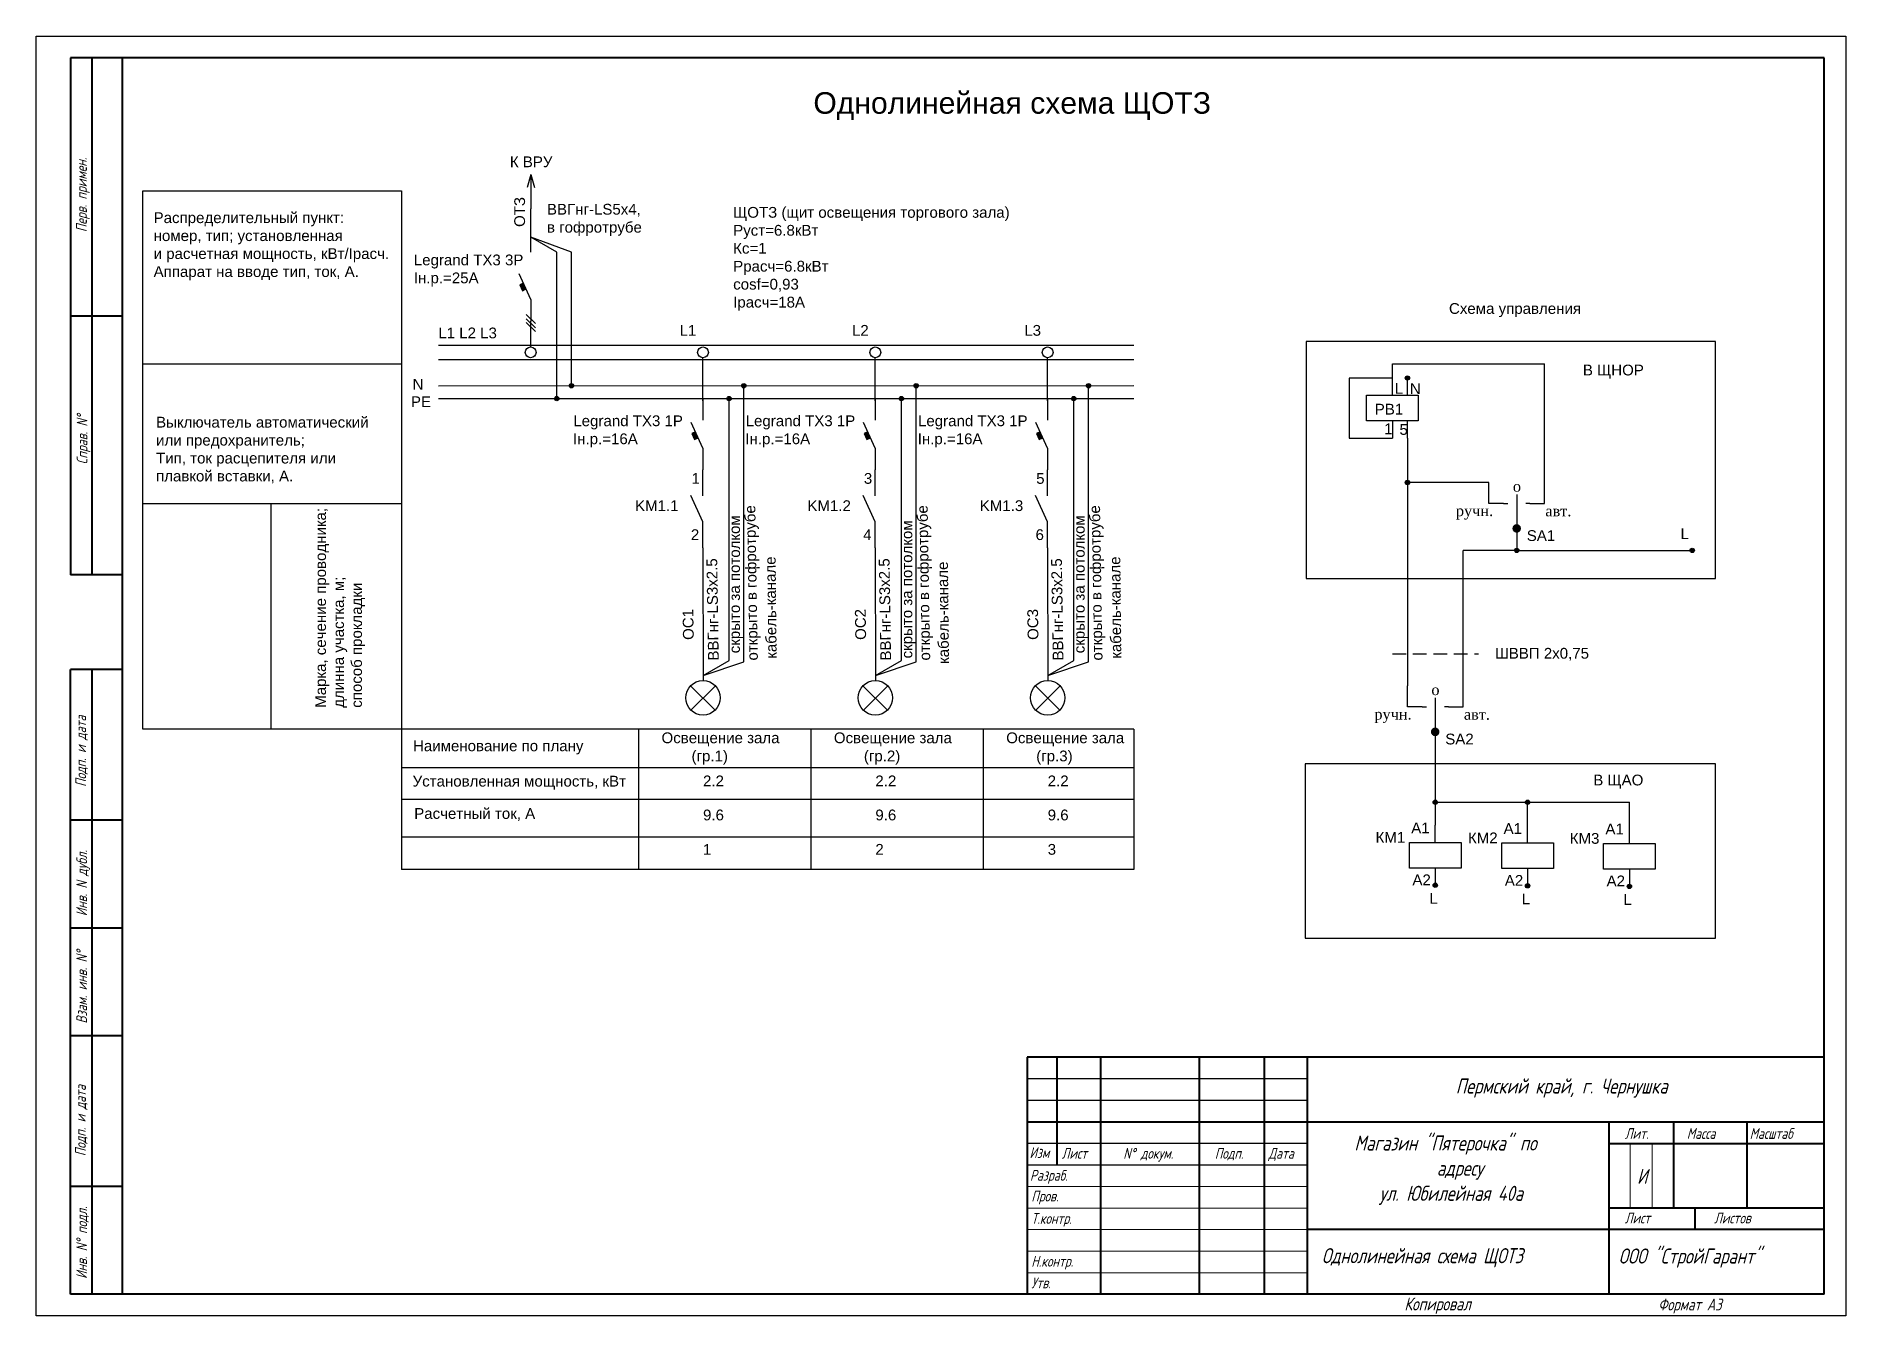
# Model space of a CAD drawing. Header units: millimetres. Extents: x 1535 to 1955, y 1826 to 2123.
import ezdxf
from ezdxf.enums import TextEntityAlignment as Align

# ---------------------------------------------------------------- set-up
doc = ezdxf.new("R2010")
doc.units = ezdxf.units.MM
doc.linetypes.add('невидимая2', pattern=[4.7625, 3.175, -1.5875])
doc.layers.add('KONTUR', color=7, linetype='Continuous')
for name, color, linetype, lineweight in [('Основная', 7, 'Continuous', 40), ('текст', 7, 'Continuous', 30), ('тонкая', 7, 'Continuous', 20)]:
    doc.layers.add(name, color=color, linetype=linetype, lineweight=lineweight)
doc.styles.get("Standard").update_dxf_attribs({"font": 'arial.ttf'})
doc.styles.add('STYLE2', font='times.ttf', dxfattribs={"height": 3})
doc.styles.add('стиль1', font='romans.shx', dxfattribs={"width": 0.75, "oblique": 15, "height": 3.5})

# ---------------------------------------------------------------- blocks, each defined once
blk = doc.blocks.new('*U3')
for p, q in [((-11.38, 1.63), (150, 1.63)), ((-11.38, -1.63), (150, -1.63)), ((-11.38, -7.75), (150, -7.73)), ((-11.38, -10.75), (150, -10.73))]:
    blk.add_line(p, q)
at = {"char_height": 2.5, "attachment_point": 1}
for s, insert in [('N', (-17.4, -6.18)), ('PE', (-17.78, -10.21))]:
    blk.add_mtext_dynamic_manual_height_columns(s, width=0.9388, gutter_width=12.5, heights=[0], dxfattribs=dict(at, insert=insert))
blk = doc.blocks.new('*U11')
h = blk.add_hatch(color=256)
h.dxf.hatch_style = 1
h.paths.add_polyline_path([(9.98, -7.75, 1), (8.98, -7.75, 1)])
h = blk.add_hatch(color=256)
h.dxf.hatch_style = 1
h.paths.add_polyline_path([(6.56, -10.75, 1), (5.56, -10.75, 1)])
h = blk.add_hatch(color=256)
h.dxf.hatch_style = 1
h.paths.add_polyline_path([(-1.74, -18.47), (-2.58, -18.86), (-1.97, -20.2), (-1.12, -19.81)])
for p, q in [((0, -11.25), (0, -1.25)), ((9.49, -71.81), (9.49, -8.25)), ((0, -10.76), (0, -15.76)), ((6.07, -71.5), (6.06, -11.25)), ((0, -22.27), (-2.75, -16.27)), ((0, -22.27), (0, -27.27)), ((0, -33.27), (0, -27.27)), ((0, -39.34), (-2.85, -33.26)), ((0, -45.34), (0, -39.34)), ((0, -45.34), (0.01, -76.19)), ((0.01, -75), (6.07, -71.5)), ((0.01, -75), (9.49, -71.81)), ((-2.86, -77.39), (2.8, -83.05)), ((-2.78, -83.05), (2.88, -77.4))]:
    blk.add_line(p, q)
at = {"linetype": 'Continuous'}
for p, q in [((-1.72, -18.46), (-2.58, -18.86)), ((-2.58, -18.86), (-1.97, -20.2)), ((-1.97, -20.2), (-1.11, -19.81)), ((-1.97, -20.2), (-1.97, -20.2))]:
    blk.add_line(p, q, dxfattribs=at)
for centre, radius in [((0, 0), 1.25), ((9.48, -7.75), 0.5), ((6.06, -10.75), 0.5), ((0.01, -80.19), 4)]:
    blk.add_circle(centre, radius)
for tag, p in [('Подкл', (-5.42, 3.85)), ('Автомат_001', (-30.09, -17.14)), ('Автомат_002', (-30.16, -21.32)), ('KM', (-15.76, -36.84)), ('Обозначение_001', (-9.72, -90.67)), ('Обозначение_002', (-9.45, -94.88)), ('ТокРасч', (0.01, -108.63)), ('Колонка', (0.01, -116.61))]:
    blk.add_attdef(tag, p, '', height=2.5)
for tag, p in [('Длина', (1.19, -43.91)), ('Маркер', (-4.63, -66.77)), ('Марка', (1.18, -71.56)), ('Способ', (10.23, -71.56))]:
    blk.add_attdef(tag, text='', height=2.5, rotation=90.9399).set_placement(p, align=Align.TOP_LEFT)
blk.add_attdef('Мощность', text='', height=2.5).set_placement((0.01, -98.22), align=Align.TOP_LEFT)
blk = doc.blocks.new('*U12')
h = blk.add_hatch(color=256)
h.dxf.hatch_style = 1
h.paths.add_polyline_path([(9.98, -7.75, 1), (8.98, -7.75, 1)])
h = blk.add_hatch(color=256)
h.dxf.hatch_style = 1
h.paths.add_polyline_path([(6.56, -10.75, 1), (5.56, -10.75, 1)])
h = blk.add_hatch(color=256)
h.dxf.hatch_style = 1
h.paths.add_polyline_path([(-1.74, -18.47), (-2.58, -18.86), (-1.97, -20.2), (-1.12, -19.81)])
for p, q in [((0, -11.25), (0, -1.25)), ((9.49, -71.81), (9.49, -8.25)), ((0, -10.76), (0, -15.76)), ((6.07, -71.5), (6.06, -11.25)), ((0, -22.27), (-2.75, -16.27)), ((0, -22.27), (0, -27.27)), ((0, -33.27), (0, -27.27)), ((0, -39.34), (-2.85, -33.26)), ((0, -45.34), (0, -39.34)), ((0, -45.34), (0.01, -76.19)), ((0.01, -75), (6.07, -71.5)), ((0.01, -75), (9.49, -71.81)), ((-2.86, -77.39), (2.8, -83.05)), ((-2.78, -83.05), (2.88, -77.4))]:
    blk.add_line(p, q)
at = {"linetype": 'Continuous'}
for p, q in [((-1.72, -18.46), (-2.58, -18.86)), ((-2.58, -18.86), (-1.97, -20.2)), ((-1.97, -20.2), (-1.11, -19.81)), ((-1.97, -20.2), (-1.97, -20.2))]:
    blk.add_line(p, q, dxfattribs=at)
for centre, radius in [((0, 0), 1.25), ((9.48, -7.75), 0.5), ((6.06, -10.75), 0.5), ((0.01, -80.19), 4)]:
    blk.add_circle(centre, radius)
for tag, p in [('Подкл', (-5.42, 3.85)), ('Автомат_001', (-30.09, -17.14)), ('Автомат_002', (-30.16, -21.32)), ('KM', (-15.76, -36.84)), ('Обозначение_001', (-9.72, -90.67)), ('Обозначение_002', (-9.45, -94.88)), ('ТокРасч', (0.01, -108.63)), ('Колонка', (0.01, -116.61))]:
    blk.add_attdef(tag, p, '', height=2.5)
for tag, p in [('Длина', (1.19, -43.91)), ('Маркер', (-4.63, -66.77)), ('Марка', (1.18, -71.56)), ('Способ', (10.23, -71.56))]:
    blk.add_attdef(tag, text='', height=2.5, rotation=90.9399).set_placement(p, align=Align.TOP_LEFT)
blk.add_attdef('Мощность', text='', height=2.5).set_placement((0.01, -98.22), align=Align.TOP_LEFT)
blk = doc.blocks.new('*U13')
h = blk.add_hatch(color=256)
h.dxf.hatch_style = 1
h.paths.add_polyline_path([(9.98, -7.75, 1), (8.98, -7.75, 1)])
h = blk.add_hatch(color=256)
h.dxf.hatch_style = 1
h.paths.add_polyline_path([(6.56, -10.75, 1), (5.56, -10.75, 1)])
h = blk.add_hatch(color=256)
h.dxf.hatch_style = 1
h.paths.add_polyline_path([(-1.74, -18.47), (-2.58, -18.86), (-1.97, -20.2), (-1.12, -19.81)])
for p, q in [((0, -11.25), (0, -1.25)), ((9.49, -71.81), (9.49, -8.25)), ((0, -10.76), (0, -15.76)), ((6.07, -71.5), (6.06, -11.25)), ((0, -22.27), (-2.75, -16.27)), ((0, -22.27), (0, -27.27)), ((0, -33.27), (0, -27.27)), ((0, -39.34), (-2.85, -33.26)), ((0, -45.34), (0, -39.34)), ((0, -45.34), (0.01, -76.19)), ((0.01, -75), (6.07, -71.5)), ((0.01, -75), (9.49, -71.81)), ((-2.86, -77.39), (2.8, -83.05)), ((-2.78, -83.05), (2.88, -77.4))]:
    blk.add_line(p, q)
at = {"linetype": 'Continuous'}
for p, q in [((-1.72, -18.46), (-2.58, -18.86)), ((-2.58, -18.86), (-1.97, -20.2)), ((-1.97, -20.2), (-1.11, -19.81)), ((-1.97, -20.2), (-1.97, -20.2))]:
    blk.add_line(p, q, dxfattribs=at)
for centre, radius in [((0, 0), 1.25), ((9.48, -7.75), 0.5), ((6.06, -10.75), 0.5), ((0.01, -80.19), 4)]:
    blk.add_circle(centre, radius)
for tag, p in [('Подкл', (-5.42, 3.85)), ('Автомат_001', (-30.09, -17.14)), ('Автомат_002', (-30.16, -21.32)), ('KM', (-15.76, -36.84)), ('Обозначение_001', (-9.72, -90.67)), ('Обозначение_002', (-9.45, -94.88)), ('ТокРасч', (0.01, -108.63)), ('Колонка', (0.01, -116.61))]:
    blk.add_attdef(tag, p, '', height=2.5)
for tag, p in [('Длина', (1.19, -43.91)), ('Маркер', (-4.63, -66.77)), ('Марка', (1.18, -71.56)), ('Способ', (10.23, -71.56))]:
    blk.add_attdef(tag, text='', height=2.5, rotation=90.9399).set_placement(p, align=Align.TOP_LEFT)
blk.add_attdef('Мощность', text='', height=2.5).set_placement((0.01, -98.22), align=Align.TOP_LEFT)
blk = doc.blocks.new('Стрелка')
for q in [(-0.83, 4.98), (0, 0), (0.83, 4.98), (0, 8)]:
    blk.add_line((0, 8), q)
blk = doc.blocks.new('Астр-е реле')
for p, q in [((0, -4), (0, 0)), ((3.51, -4), (3.51, 0)), ((0, -9.96), (0, -13.96)), ((3.51, -13.96), (3.51, -9.96))]:
    blk.add_line(p, q)
blk.add_lwpolyline([(-5.98, -4), (5.98, -4), (5.98, -9.96), (-5.98, -9.96)], close=True)
at = {"char_height": 2.5, "attachment_point": 1}
for s, insert in [('L', (0.56, -1.14)), ('N', (4.07, -1.21)), ('1', (-1.9, -10.55)), ('5', (1.66, -10.69))]:
    blk.add_mtext_dynamic_manual_height_columns(s, width=0.9464, gutter_width=12.5, heights=[0], dxfattribs=dict(at, insert=insert))
blk.add_attdef('РВ', (-4.08, -8.48), '', height=2.5)

msp = doc.modelspace()

# ---------------------------------------------------------------- hatches: boundary and pattern name
h = msp.add_hatch(color=256)
h.dxf.hatch_style = 1
h.paths.add_polyline_path([(1648.31, 2066.05), (1647.47, 2065.66), (1648.08, 2064.31), (1648.93, 2064.7)])
h = msp.add_hatch(color=256)
h.dxf.hatch_style = 1
h.paths.add_polyline_path([(1659.98, 2042.25, 1), (1658.98, 2042.25, 1)])
h = msp.add_hatch(color=256)
h.dxf.hatch_style = 1
h.paths.add_polyline_path([(1854.01, 2044.04, 1), (1853.01, 2044.04, 1)])
h = msp.add_hatch(color=256)
h.dxf.hatch_style = 1
h.paths.add_polyline_path([(1656.56, 2039.25, 1), (1655.56, 2039.25, 1)])
h = msp.add_hatch(color=256)
h.dxf.hatch_style = 1
h.paths.add_polyline_path([(1854.01, 2019.79, 1), (1853.01, 2019.79, 1)])
at = {"ltscale": 0.2}
for points in [[(1877.86, 2009.13, 1), (1879.86, 2009.13, 1)], [(1858.94, 1961.91, 1), (1860.94, 1961.91, 1)]]:
    msp.add_hatch(color=0, dxfattribs=at).paths.add_polyline_path(points)
h = msp.add_hatch(color=256)
h.dxf.hatch_style = 1
h.paths.add_polyline_path([(1879.38, 2004.04, 1), (1878.38, 2004.04, 1)])
h = msp.add_hatch(color=256)
h.dxf.hatch_style = 1
h.paths.add_polyline_path([(1920.09, 2004.04, 1), (1919.09, 2004.04, 1)])
h = msp.add_hatch(color=256)
h.dxf.hatch_style = 1
h.paths.add_polyline_path([(1860.46, 1945.56, 1), (1859.46, 1945.56, 1)])
h = msp.add_hatch(color=256)
h.dxf.hatch_style = 1
h.paths.add_polyline_path([(1881.9, 1945.56, 1), (1880.9, 1945.56, 1)])
h = msp.add_hatch(color=256)
h.dxf.hatch_style = 1
h.paths.add_polyline_path([(1860.46, 1926.3, 1), (1859.46, 1926.3, 1)])
h = msp.add_hatch(color=256)
h.dxf.hatch_style = 1
h.paths.add_polyline_path([(1881.9, 1926.18, 1), (1880.9, 1926.18, 1)])
h = msp.add_hatch(color=256)
h.dxf.hatch_style = 1
h.paths.add_polyline_path([(1905.52, 1926.05, 1), (1904.52, 1926.05, 1)])

# ---------------------------------------------------------------- linework, layer by layer
for p, q in [((1560, 1962.5), (1560, 2087.5)), ((1560, 2087.5), (1620, 2087.5)), ((1620, 2087.5), (1620, 1962.5)), ((1650.05, 2073.27), (1650.05, 2083.27)), ((1656.06, 2073.27), (1650.05, 2076.74)), ((1659.48, 2073.27), (1650.05, 2076.74)), ((1656.06, 2039.25), (1656.06, 2073.27)), ((1659.48, 2042.25), (1659.48, 2073.27)), ((1650.05, 2062.25), (1647.31, 2068.25)), ((1650.05, 2062.25), (1650.05, 2057.25)), ((1648.99, 2058.79), (1651.11, 2056.66)), ((1648.99, 2057.81), (1651.11, 2055.69)), ((1648.99, 2056.92), (1651.11, 2054.8)), ((1650.05, 2051.25), (1650.05, 2057.25)), ((1560, 2047.33), (1620, 2047.33)), ((1850, 2044.04), (1850, 2047.31)), ((1850, 2047.31), (1885.33, 2047.31)), ((1885.33, 2019.28), (1885.33, 2047.31)), ((1850, 2044.04), (1840, 2044.04)), ((1840, 2044.04), (1840, 2030.08)), ((1840, 2030.08), (1850, 2030.08)), ((1853.51, 2030.08), (1853.51, 1972.57)), ((1872.43, 2019.79), (1853.44, 2019.79)), ((1853.44, 2019.79), (1853.51, 2019.79)), ((1872.43, 2015.14), (1872.43, 2019.79)), ((1878.88, 2017.04), (1878.88, 2004.04)), ((1885.33, 2014.93), (1885.33, 2019.28)), ((1559.97, 2014.93), (1619.94, 2014.93)), ((1589.72, 2014.83), (1589.72, 1962.69)), ((1872.43, 2014.93), (1872.43, 2015.14)), ((1875.81, 2014.93), (1872.43, 2014.93)), ((1875.81, 2014.93), (1876.82, 2014.93)), ((1881.94, 2014.93), (1881.01, 2014.93)), ((1881.94, 2014.93), (1885.33, 2014.93)), ((1878.88, 2004.04), (1866.41, 2004.04)), ((1866.41, 1972.06), (1866.41, 2004.04)), ((1878.88, 2004.04), (1890, 2004.04)), ((1890, 2004.04), (1919.59, 2004.04)), ((1853.51, 1967.92), (1853.51, 1972.57)), ((1859.96, 1969.82), (1859.96, 1956.83)), ((1866.41, 1967.71), (1866.41, 1972.06)), ((1853.51, 1967.71), (1853.51, 1967.92)), ((1856.89, 1967.71), (1853.51, 1967.71)), ((1856.89, 1967.71), (1857.91, 1967.71)), ((1863.03, 1967.71), (1862.09, 1967.71)), ((1863.03, 1967.71), (1866.41, 1967.71)), ((1620, 1962.5), (1560, 1962.5)), ((1790, 1962.5), (1620, 1962.5)), ((1620, 1962.5), (1620, 1930)), ((1675, 1962.5), (1675, 1930)), ((1715, 1962.5), (1715, 1930)), ((1755, 1962.5), (1755, 1930)), ((1790, 1962.5), (1790, 1930)), ((1790, 1953.57), (1620, 1953.57)), ((1859.96, 1956.83), (1859.96, 1940.26)), ((1790, 1946.22), (1620, 1946.22)), ((1859.96, 1945.56), (1905.02, 1945.56)), ((1881.4, 1940.13), (1881.4, 1945.56)), ((1905.02, 1940.01), (1905.02, 1945.56)), ((1905.02, 1945.56), (1905.02, 1945.56)), ((1790, 1937.5), (1620, 1937.5)), ((1859.96, 1936.26), (1859.96, 1940.26)), ((1881.4, 1936.13), (1881.4, 1940.13)), ((1905.02, 1936.01), (1905.02, 1940.01)), ((1790, 1930), (1620, 1930)), ((1859.96, 1930.3), (1859.96, 1926.3)), ((1881.4, 1930.18), (1881.4, 1926.18)), ((1905.02, 1930.05), (1905.02, 1926.05)), ((1830.24, 1881.38), (1765.24, 1881.38)), ((1830.24, 1876.38), (1765.24, 1876.38)), ((1830.24, 1866.38), (1765.24, 1866.38)), ((1830.24, 1861.38), (1765.24, 1861.38)), ((1900.24, 1831.38), (1900.24, 1831.38))]:
    msp.add_line(p, q)
at = {"linetype": 'Continuous'}
for p, q in [((1648.33, 2066.06), (1647.47, 2065.66)), ((1647.47, 2065.66), (1648.08, 2064.31)), ((1648.08, 2064.31), (1648.95, 2064.71)), ((1648.08, 2064.31), (1648.08, 2064.31))]:
    msp.add_line(p, q, dxfattribs=at)
at = {"linetype": 'невидимая2'}
msp.add_line((1850, 1980), (1870, 1980), dxfattribs=at)
for points in [[(1830, 1997.5), (1925, 1997.5), (1925, 2052.5), (1830, 2052.5)], [(1829.8, 1914.02), (1925, 1914.02), (1925, 1954.49), (1829.8, 1954.49)], [(1865.94, 1930.3), (1853.98, 1930.3), (1853.98, 1936.26), (1865.94, 1936.26)], [(1887.38, 1930.18), (1875.42, 1930.18), (1875.42, 1936.13), (1887.38, 1936.13)], [(1911, 1930.05), (1899.04, 1930.05), (1899.04, 1936.01), (1911, 1936.01)]]:
    msp.add_lwpolyline(points, close=True)
for centre, radius in [((1650, 2050), 1.25), ((1659.48, 2042.25), 0.5), ((1853.51, 2044.04), 0.5), ((1656.06, 2039.25), 0.5), ((1853.51, 2019.79), 0.5), ((1878.88, 2004.04), 0.5), ((1919.59, 2004.04), 0.5), ((1859.96, 1945.56), 0.5), ((1881.4, 1945.56), 0.5), ((1859.96, 1926.3), 0.5), ((1881.4, 1926.18), 0.5), ((1905.02, 1926.05), 0.5)]:
    msp.add_circle(centre, radius)
at = {"layer": 'KONTUR'}
for p, q in [((1535.24, 1826.38), (1535.24, 2123.38)), ((1535.24, 2123.38), (1955.24, 2123.38)), ((1955.24, 2123.38), (1955.24, 1826.38)), ((1955.24, 1826.38), (1535.24, 1826.38))]:
    msp.add_line(p, q, dxfattribs=at)
at = {"layer": 'Основная'}
for p, q in [((1543.24, 2118.38), (1543.24, 1998.38)), ((1950.24, 2118.38), (1543.24, 2118.38)), ((1548.24, 1998.38), (1548.24, 2118.38)), ((1555.24, 1871.38), (1555.24, 2118.38)), ((1950.24, 1831.38), (1950.24, 2118.38)), ((1555.24, 2058.38), (1543.24, 2058.38)), ((1555.24, 1998.38), (1543.24, 1998.38)), ((1543.24, 1831.38), (1543.24, 1976.38)), ((1555.24, 1976.38), (1543.24, 1976.38)), ((1548.24, 1831.38), (1548.24, 1976.38)), ((1555.24, 1941.38), (1543.24, 1941.38)), ((1555.24, 1916.38), (1543.24, 1916.38)), ((1555.24, 1891.38), (1543.24, 1891.38)), ((1765.24, 1886.38), (1765.24, 1831.38)), ((1950.24, 1886.38), (1765.24, 1886.38)), ((1772.24, 1861.38), (1772.24, 1886.38)), ((1782.24, 1886.38), (1782.24, 1831.38)), ((1805.24, 1831.38), (1805.24, 1886.38)), ((1820.24, 1886.38), (1820.24, 1831.38)), ((1830.24, 1886.38), (1830.24, 1831.38)), ((1555.24, 1831.38), (1555.24, 1871.38)), ((1765.24, 1871.38), (1950.24, 1871.38)), ((1900.24, 1871.38), (1900.24, 1831.38)), ((1915.24, 1871.38), (1915.24, 1851.38)), ((1932.24, 1871.38), (1932.24, 1851.38)), ((1900.24, 1866.38), (1950.24, 1866.38)), ((1555.24, 1856.38), (1543.24, 1856.38)), ((1950.24, 1851.38), (1900.24, 1851.38)), ((1920.24, 1851.38), (1920.24, 1846.38)), ((1950.24, 1846.38), (1830.24, 1846.38)), ((1950.24, 1831.38), (1543.24, 1831.38))]:
    msp.add_line(p, q, dxfattribs=at)
at = {"layer": 'тонкая'}
for p, q in [((1905.23, 1866.17), (1905.23, 1851.38)), ((1910.31, 1866.17), (1910.31, 1851.38)), ((1765.24, 1856.38), (1830.24, 1856.38)), ((1830.24, 1851.38), (1765.24, 1851.38)), ((1830.24, 1846.38), (1765.24, 1846.38))]:
    msp.add_line(p, q, dxfattribs=at)
for points in [[(1765.24, 1841.38), (1830.24, 1841.38)], [(1765.24, 1836.38), (1830.24, 1836.38)]]:
    msp.add_lwpolyline(points, dxfattribs=at)

# ---------------------------------------------------------------- block references
for name, p in [('Стрелка', (1650.05, 2083.27)), ('*U3', (1640, 2050))]:
    msp.add_blockref(name, p)
ref = msp.add_blockref('*U11', (1690, 2050))
ref.add_attrib('Подкл', 'L1', (1684.58, 2053.85), dxfattribs={"height": 2.5})
ref.add_attrib('Автомат_001', 'Legrand TX3 1P', (1659.91, 2032.86), dxfattribs={"height": 2.5})
ref.add_attrib('Маркер', 'ОС1', dxfattribs={"height": 2.5, "rotation": 90.9399}).set_placement((1685.37, 1983.23), align=Align.TOP_LEFT)
ref.add_attrib('Марка', 'ВВГнг-LS3x2.5', dxfattribs={"height": 2.5, "rotation": 90.9399}).set_placement((1691.18, 1978.44), align=Align.TOP_LEFT)
ref.add_attrib('Способ', 'открыто в гофротрубе', dxfattribs={"height": 2.5, "rotation": 90.9399}).set_placement((1700.23, 1978.44), align=Align.TOP_LEFT)
ref.add_attrib('Обозначение_001', 'Освещение зала', (1680.38, 1959.28), dxfattribs={"height": 2.5})
ref.add_attrib('Мощность', '2.2', dxfattribs={"height": 2.5}).set_placement((1690.01, 1951.78), align=Align.TOP_LEFT)
ref.add_attrib('ТокРасч', '9.6', (1690.01, 1941.37), dxfattribs={"height": 2.5})
ref.add_attrib('Колонка', '1', (1690.01, 1933.39), dxfattribs={"height": 2.5})
ref.add_attrib('KM', 'KM1.1', (1674.24, 2013.16), dxfattribs={"height": 2.5})
ref.add_attrib('Автомат_002', 'Iн.р.=16А', (1659.84, 2028.68), dxfattribs={"height": 2.5})
ref.add_attrib('Обозначение_002', '       (гр.1)', (1680.55, 1955.07), dxfattribs={"height": 2.5})
ref = msp.add_blockref('*U12', (1730, 2050))
ref.add_attrib('Подкл', 'L2', (1724.58, 2053.85), dxfattribs={"height": 2.5})
ref.add_attrib('Автомат_001', 'Legrand TX3 1P', (1699.91, 2032.86), dxfattribs={"height": 2.5})
ref.add_attrib('Маркер', 'ОС2', dxfattribs={"height": 2.5, "rotation": 90.9399}).set_placement((1725.37, 1983.23), align=Align.TOP_LEFT)
ref.add_attrib('Марка', 'ВВГнг-LS3x2.5', dxfattribs={"height": 2.5, "rotation": 90.9399}).set_placement((1731.18, 1978.44), align=Align.TOP_LEFT)
ref.add_attrib('Способ', 'открыто в гофротрубе', dxfattribs={"height": 2.5, "rotation": 90.9399}).set_placement((1740.23, 1978.44), align=Align.TOP_LEFT)
ref.add_attrib('Обозначение_001', 'Освещение зала', (1720.38, 1959.28), dxfattribs={"height": 2.5})
ref.add_attrib('Мощность', '2.2', dxfattribs={"height": 2.5}).set_placement((1730.01, 1951.78), align=Align.TOP_LEFT)
ref.add_attrib('ТокРасч', '9.6', (1730.01, 1941.37), dxfattribs={"height": 2.5})
ref.add_attrib('Колонка', '2', (1730.01, 1933.39), dxfattribs={"height": 2.5})
ref.add_attrib('KM', 'KM1.2', (1714.24, 2013.16), dxfattribs={"height": 2.5})
ref.add_attrib('Автомат_002', 'Iн.р.=16А', (1699.84, 2028.68), dxfattribs={"height": 2.5})
ref.add_attrib('Обозначение_002', '       (гр.2)', (1720.55, 1955.07), dxfattribs={"height": 2.5})
ref = msp.add_blockref('*U13', (1770, 2050))
ref.add_attrib('Подкл', 'L3', (1764.58, 2053.85), dxfattribs={"height": 2.5})
ref.add_attrib('Автомат_001', 'Legrand TX3 1P', (1739.91, 2032.86), dxfattribs={"height": 2.5})
ref.add_attrib('Маркер', 'ОС3', dxfattribs={"height": 2.5, "rotation": 90.9399}).set_placement((1765.37, 1983.23), align=Align.TOP_LEFT)
ref.add_attrib('Марка', 'ВВГнг-LS3x2.5', dxfattribs={"height": 2.5, "rotation": 90.9399}).set_placement((1771.18, 1978.44), align=Align.TOP_LEFT)
ref.add_attrib('Способ', 'открыто в гофротрубе', dxfattribs={"height": 2.5, "rotation": 90.9399}).set_placement((1780.23, 1978.44), align=Align.TOP_LEFT)
ref.add_attrib('Обозначение_001', 'Освещение зала', (1760.38, 1959.28), dxfattribs={"height": 2.5})
ref.add_attrib('Мощность', '2.2', dxfattribs={"height": 2.5}).set_placement((1770.01, 1951.78), align=Align.TOP_LEFT)
ref.add_attrib('ТокРасч', '9.6', (1770.01, 1941.37), dxfattribs={"height": 2.5})
ref.add_attrib('Колонка', '3', (1770.01, 1933.39), dxfattribs={"height": 2.5})
ref.add_attrib('KM', 'KM1.3', (1754.24, 2013.16), dxfattribs={"height": 2.5})
ref.add_attrib('Автомат_002', 'Iн.р.=16А', (1739.84, 2028.68), dxfattribs={"height": 2.5})
ref.add_attrib('Обозначение_002', '       (гр.3)', (1760.55, 1955.07), dxfattribs={"height": 2.5})
msp.add_blockref('Астр-е реле', (1850, 2044.04)).add_auto_attribs({'РВ': 'РВ1'})

# ---------------------------------------------------------------- texts
at = {"style": 'STYLE2'}
for s, p in [('о', (1877.97, 2017.65)), ('ручн.', (1864.75, 2011.99)), ('авт.', (1885.51, 2011.94)), ('о', (1859.06, 1970.44)), ('ручн.', (1845.83, 1964.78)), ('авт.', (1866.6, 1964.73))]:
    msp.add_text(s, height=2.5, dxfattribs=at).set_placement(p)
at = {"attachment_point": 1}
for s, width, insert, char_height in [('Однолинейная схема ЩОТЗ', 106.257, (1715.62, 2110.38), 5), ('К ВРУ', 15.8143, (1645.18, 2095.47), 2.5), ('ВВГнг-LS5x4,\\Pв гофротрубе', 33.8081, (1653.79, 2084.46), 2.5), ('ЩОТЗ (щит освещения торгового зала)\\PPуст=6.8кВт\\PКс=1\\PРрасч=6.8кВт\\Pcosf=0,93\\PIрасч=18A', 68.0665, (1697.01, 2083.74), 2.5), ('Распределительный пункт:\\Pномер, тип; установленная\\Pи расчетная мощность, кВт/Iрасч. Аппарат на вводе тип, ток, А.', 55.2331, (1562.5, 2082.5), 2.5), ('Legrand TX3 3P\\PIн.р.=25А', 27.1918, (1622.89, 2072.7), 2.5), ('Схема управления', 36.809, (1863.14, 2061.43), 2.5), ('L1 L2 L3', 14.4703, (1628.58, 2055.75), 2.5), ('В ЩНОР', 22.5313, (1894.23, 2047.14), 2.5), ('Выключатель автоматический\\Pили предохранитель;\\PТип, ток расцепителя или\\Pплавкой вставки, А.', 49.8574, (1563.07, 2035.04), 2.5), ('1', 1.2435, (1687.34, 2021.98), 2.5), ('3', 1.2435, (1727.34, 2021.98), 2.5), ('5', 1.2435, (1767.34, 2021.98), 2.5), ('2', 1.2435, (1687.19, 2008.93), 2.5), ('4', 1.2435, (1727.19, 2008.93), 2.5), ('6', 1.2435, (1767.19, 2008.93), 2.5), ('SA1', 3.6653, (1881.2, 2008.72), 2.5), ('L', 3.6653, (1916.89, 2009.14), 2.5), ('ШВВП 2х0,75', 23.3727, (1873.82, 1981.4), 2.5), ('SA2', 3.6653, (1862.28, 1961.5), 2.5), ('Наименование по плану', 47.5, (1622.69, 1959.92), 2.5), ('Установленная мощность, кВт', 50, (1622.61, 1951.72), 2.5), ('В ЩАО', 22.5313, (1896.64, 1951.98), 2.5), ('Расчетный ток, А', 50, (1622.98, 1944.22), 2.5), ('А1', 3.6653, (1854.38, 1940.86), 2.5), ('А1', 3.6653, (1875.82, 1940.73), 2.5), ('А1', 3.6653, (1899.45, 1940.61), 2.5), ('КМ1', 5.3894, (1846.11, 1938.68), 2.5), ('КМ2', 5.3894, (1867.55, 1938.55), 2.5), ('КМ3', 5.3894, (1891.18, 1938.43), 2.5), ('А2', 3.6653, (1854.66, 1928.81), 2.5), ('А2', 3.6653, (1876.1, 1928.68), 2.5), ('А2', 3.6653, (1899.72, 1928.56), 2.5), ('L', 3.6653, (1858.59, 1924.51), 2.5), ('L', 3.6653, (1880.03, 1924.39), 2.5), ('L', 3.6653, (1903.65, 1924.26), 2.5)]:
    msp.add_mtext_dynamic_manual_height_columns(s, width=width, gutter_width=12.5, heights=[0], dxfattribs=dict(at, insert=insert, char_height=char_height))
at = {"char_height": 2.5, "attachment_point": 1}
for s, width, insert, rotation in [('ОТЗ', 5.5766, (1646.2, 2079.1), 90), ('Марка, сечение проводника;\\Pдлинна участка, м; \\Pспособ прокладки', 46.8328, (1600, 1967.5), 90), ('скрыто за потолком', 32.8768, (1696.07, 1980.15), 90), ('скрыто за потолком', 32.8768, (1776.07, 1980.15), 90), ('скрыто за потолком', 32.8768, (1736.07, 1978.96), 90), ('кабель-канале', 2.5, (1704.6, 1978.86), 90.6151), ('кабель-канале', 2.5, (1744.6, 1977.67), 90.6151), ('кабель-канале', 2.5, (1784.6, 1978.86), 90.6151)]:
    msp.add_mtext_dynamic_manual_height_columns(s, width=width, gutter_width=12.5, heights=[0], dxfattribs=dict(at, insert=insert, rotation=rotation))
at = {"char_height": 3.5, "attachment_point": 1, "style": 'стиль1'}
for s, width, insert in [('Пермский край, г. Чернушка', 63.7416, (1864.72, 1881.46)), ('\\pi5.0065;Магазин "Пятерочка" по\\P\\pi24.136;адресу \\P\\pi10.819;ул. Юбилейная 40а', 61.388, (1836.18, 1868.23)), ('И', 3.5309, (1906.78, 1860.5)), ('Однолинейная схема ЩОТЗ', 65.7745, (1833.63, 1842.08)), ('ООО "СтройГарант"', 46.337, (1902.53, 1842))]:
    msp.add_mtext_dynamic_manual_height_columns(s, width=width, gutter_width=12.5, heights=[0], dxfattribs=dict(at, insert=insert))
at = {"layer": 'текст', "style": 'стиль1', "oblique": 15, "width": 0.75}
for s, p in [('Перв. примен.', (1547, 2077.89)), ('Справ. N%%d', (1547.15, 2024)), ('Подп. и дата', (1546.82, 1949.15)), ('Инв. N дубл.', (1547.06, 1919.12)), ('Взам. инв. N%%d', (1547.06, 1894.2)), ('Подп. и дата', (1546.77, 1863.41)), ('Инв. N%%d подл.', (1547.06, 1834.94))]:
    msp.add_text(s, height=2.5, rotation=90, dxfattribs=at).set_placement(p)
for s, height, p in [('Лит.', 2.5, (1903.96, 1867.44)), ('Масса', 2.5, (1918.34, 1867.44)), ('Масштаб', 2.5, (1932.93, 1867.44)), ('Изм', 2.5, (1765.79, 1862.99)), ('Лист', 2.5, (1773.26, 1862.84)), ('N%%d докум. ', 2.5, (1787.55, 1862.84)), ('Подп.', 2.5, (1808.8, 1862.84)), ('Дата', 2.5, (1821.25, 1862.84)), ('Разраб.', 2.5, (1765.9, 1857.74)), ('Пров.', 2.5, (1766.21, 1852.91)), ('Т.контр.', 2.5, (1766.21, 1847.71)), ('Лист', 2.5, (1903.96, 1847.83)), ('Листов', 2.5, (1924.69, 1847.83)), ('Н.контр.', 2.5, (1766.21, 1837.79)), ('Утв.', 2.5, (1766.21, 1832.77)), ('Копировал', 3, (1852.78, 1827.63)), ('Формат А3', 2.75, (1911.71, 1827.63))]:
    msp.add_text(s, height=height, dxfattribs=at).set_placement(p)

doc.saveas('drawing.dxf')
